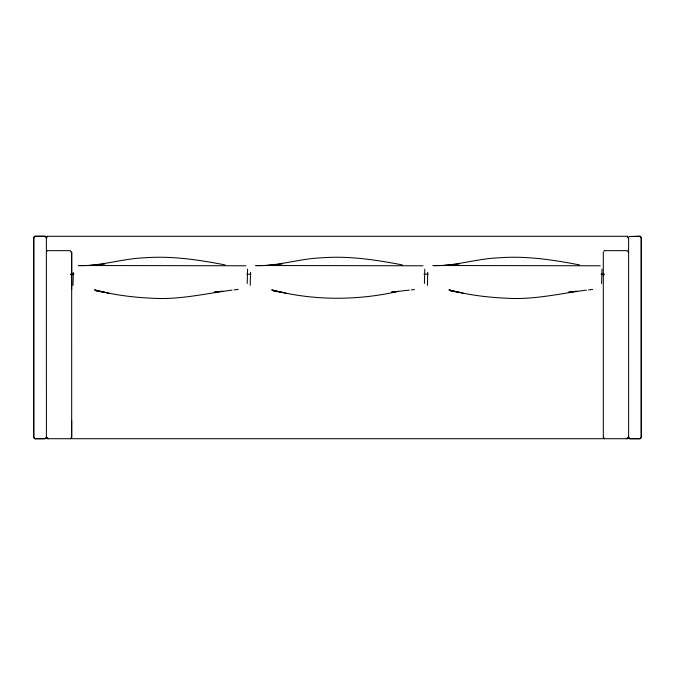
<?xml version="1.0" encoding="UTF-8"?>
<svg xmlns="http://www.w3.org/2000/svg" width="675" height="675" viewBox="0 0 675 675"><rect width="100%" height="100%" fill="white"/><g stroke="black" fill="none" stroke-linecap="round" stroke-linejoin="round"><path stroke-width="1.01" d="M46.364 437.265L45.217 438.708L35.007 438.725L33.75 437.493L33.758 237.499L35.007 236.275L45.174 236.284L46.381 237.735L46.398 437.476L47.537 438.708L627.446 438.708L628.602 437.257M71.677 420.685L71.677 437.493L70.546 438.708L71.685 437.257L71.677 251.944L71.677 289.364M603.323 251.893L603.315 437.476L604.454 438.708L603.323 437.257M247.598 269.123L247.202 283.542M424.794 269.123L424.406 283.542M601.999 269.123L601.602 283.542M603.298 275.712L603.965 274.497L603.323 275.476M46.381 237.735L47.537 236.292L627.438 236.292M73.027 285.356L73.305 272.363M250.231 285.356L250.509 272.363M427.427 285.356L427.705 272.363M46.406 237.507L47.562 236.292M628.619 237.507L628.636 437.493L627.463 438.708M46.33 437.594L45.233 438.708L34.914 438.708L33.75 437.265L33.75 237.507L34.898 236.292L45.107 236.275L46.33 237.406M628.138 437.805L626.51 438.708L628.18 437.746M627.666 438.278L627.142 438.531M629.277 236.528L639.993 236.275L641.25 237.735L641.25 437.265L640.119 438.708L629.893 438.725L628.67 437.594M34.383 236.545L35.007 236.275M629.269 236.545L640.06 236.284L641.242 237.735L641.242 437.265L640.102 438.708L629.8 438.708L628.636 437.493M46.963 251.016L47.427 250.864M603.88 251.016L604.344 250.864M71.12 251.767L70.318 251.843M628.037 251.767L627.235 251.843M232.065 290.123C206.322 293.439 180.832 299.616 154.643 298.35C134.376 297.548 114.126 295.093 94.492 289.887L109.544 293.431M586.474 290.123C560.722 293.439 535.233 299.616 509.043 298.35C488.776 297.548 468.526 295.093 448.892 289.887L463.944 293.431M627.345 237.651L627.961 237.71M214.473 292.123L222.758 291.17M391.669 292.123L409.269 290.123M568.873 292.123L577.159 291.17M214.338 292.14L221.29 291.347M391.542 292.14L393.525 291.912M395.508 291.693L398.486 291.347C356.864 300.78 313.031 300.78 271.696 289.887L286.748 293.431M568.738 292.14L575.691 291.347M234.132 289.904L238.258 289.457M411.328 289.904L414.425 289.567M588.533 289.904L592.658 289.457M225.129 264.921C198.653 259.816 171.745 255.715 144.712 257.808C122.394 258.55 100.862 266.304 78.511 265.596L89.049 265.52L104.836 264.035M402.325 264.921C375.848 259.816 348.941 255.715 321.907 257.808C299.59 258.55 278.066 266.304 255.707 265.596L266.254 265.52L282.032 264.035M579.53 264.921C553.053 259.816 526.146 255.715 499.112 257.808C476.795 258.55 455.262 266.304 432.911 265.596L443.45 265.52L459.236 264.035M47.638 250.653L70.428 250.644M604.555 250.653L627.337 250.644M70.765 274.151L73.929 274.16M246.814 274.168L251.032 274.168M423.917 274.177L428.136 274.177M601.02 274.185L604.184 274.185M600.218 265.781L443.45 265.52M423.014 265.781L266.254 265.52M245.818 265.781L89.049 265.52M450.681 291.094L459.523 292.402M273.476 291.094L282.319 292.402M96.28 291.094L105.123 292.402M47.992 438.615L48.49 438.708L46.82 437.746M627.345 236.275L627.961 236.545M639.993 236.275L640.617 236.545M629.269 438.455L629.893 438.725M45.107 236.275L45.731 236.545M34.383 438.455L35.007 438.725M47.554 438.708L46.44 437.594M47.858 438.531L47.334 438.278M71.027 274.506L71.677 275.712L71.052 274.514"/></g></svg>
